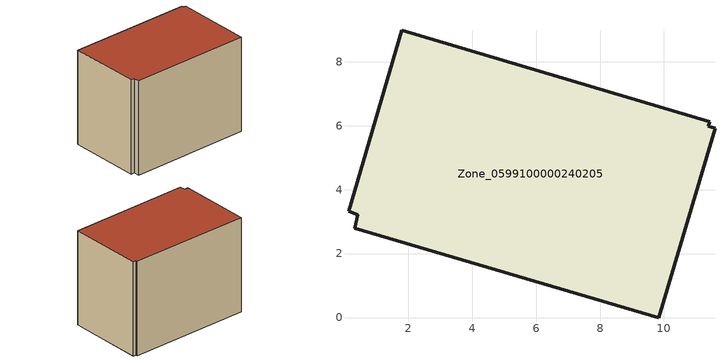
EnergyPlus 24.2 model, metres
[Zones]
Zone_0599100000240205
 floor ground (C_G): 11.43,6.12 11.38,5.98 11.6,5.91 9.84,0 0.32,2.79 0.42,3.22 0.13,3.33 1.8,8.98 z0.49
 wall outside (C_F): 9.84,0 11.6,5.91 11.38,5.98 11.43,6.12 1.8,8.98 0.13,3.33 0.42,3.22 0.32,2.79 9.84,0 z0.49:8.36
 roof outside (C_R): 11.38,5.98 11.43,6.12 1.8,8.98 0.13,3.33 0.42,3.22 0.32,2.79 9.84,0 11.6,5.91 z8.36
[BUILDING]
Pand.0599100000240205: North Axis=0; Terrain=City; Loads Convergence Tolerance Value=0.04; Temperature Convergence Tolerance Value=0.4; Solar Distribution=FullExterior; Maximum Number of Warmup Days=25; Minimum Number of Warmup Days=1
[Site:Location]
Rotterdam.The.Hague.AP_ZH_NLD Design_Conditions: Latitude=51.96; Longitude=4.45; Time Zone=1; Elevation=-4.5
[SITE:GROUNDTEMPERATURE:BUILDINGSURFACE]
18, 18, 18, 18, 18, 18, 18, 18, 18, 18, 18, 18
[MATERIAL] Thermal Absorptance=0.9; Solar Absorptance=0.7; Visible Absorptance=0.7
Name | Roughness | Thickness | Conductivity | Density | Specific Heat
G.TC.1965-1974 | MediumSmooth | 0.15 | 0.882353 | 540 | 1210
F.TC.1965-1974 | Rough | 0.3 | 0.697674 | 1920 | 840
R.TC.1965-1974 | MediumRough | 0.2 | 0.232558 | 1500 | 1000
[CONSTRUCTION]
C_G: G.TC.1965-1974
C_F: F.TC.1965-1974
C_R: R.TC.1965-1974
[ZONE]
Zone_0599100000240205: Type=1; Multiplier=1; Ceiling Height=Autocalculate; Volume=Autocalculate; Floor Area=autocalculate; Part of Total Floor Area=Yes
[ZONEINFILTRATION:DESIGNFLOWRATE]
Infil_Zone_0599100000240205: Zone or ZoneList or Space or SpaceList=Zone_0599100000240205; Schedule=AlwaysOn; Design Flow Rate Calculation Method=Flow/Area; Flow Rate per Floor Area=0.003; Constant Term Coefficient=1; Temperature Term Coefficient=0; Velocity Term Coefficient=0; Velocity Squared Term Coefficient=0
[HVACTEMPLATE:ZONE:IDEALLOADSAIRSYSTEM]
Zone_0599100000240205: Maximum Heating Supply Air Temperature=50; Minimum Cooling Supply Air Temperature=13; Maximum Heating Supply Air Humidity Ratio=0.0156; Minimum Cooling Supply Air Humidity Ratio=0.0077; Heating Limit=NoLimit; Cooling Limit=NoLimit; Dehumidification Control Type=ConstantSensibleHeatRatio; Cooling Sensible Heat Ratio=0.7; Dehumidification Setpoint=60; Humidification Control Type=None; Humidification Setpoint=30; Outdoor Air Method=None; Outdoor Air Flow Rate per Person=0.00944; Outdoor Air Flow Rate per Zone Floor Area=0; Outdoor Air Flow Rate per Zone=0; Demand Controlled Ventilation Type=None; Outdoor Air Economizer Type=NoEconomizer; Heat Recovery Type=None; Sensible Heat Recovery Effectiveness=0.7; Latent Heat Recovery Effectiveness=0.65
[ZONECONTROL:THERMOSTAT]
ThermostatControl_Zone_0599100000240205: Zone or ZoneList=Zone_0599100000240205; Control Type Schedule=DualSetpointControlType; Control 1=Thermostat_Zone_0599100000240205; Temperature Difference Between Cutout And Setpoint=0
[THERMOSTATSETPOINT:DUALSETPOINT]
Thermostat_Zone_0599100000240205: Heating Setpoint Temperature Schedule=HeatingSetpoint_Zone_0599100000240205; Cooling Setpoint Temperature Schedule=CoolingSetpoint_Zone_0599100000240205
[SCHEDULE:COMPACT]
HeatingSetpoint_Zone_0599100000240205: Through: 12/31, For: AllDays, Until: 24:00, 21
CoolingSetpoint_Zone_0599100000240205: Through: 12/31, For: AllDays, Until: 24:00, 24
DualSetpointControlType: Through: 12/31, For: AllDays, Until: 24:00, 4
AlwaysOn: Through: 12/31, For: AllDays, Until: 24:00, 1
